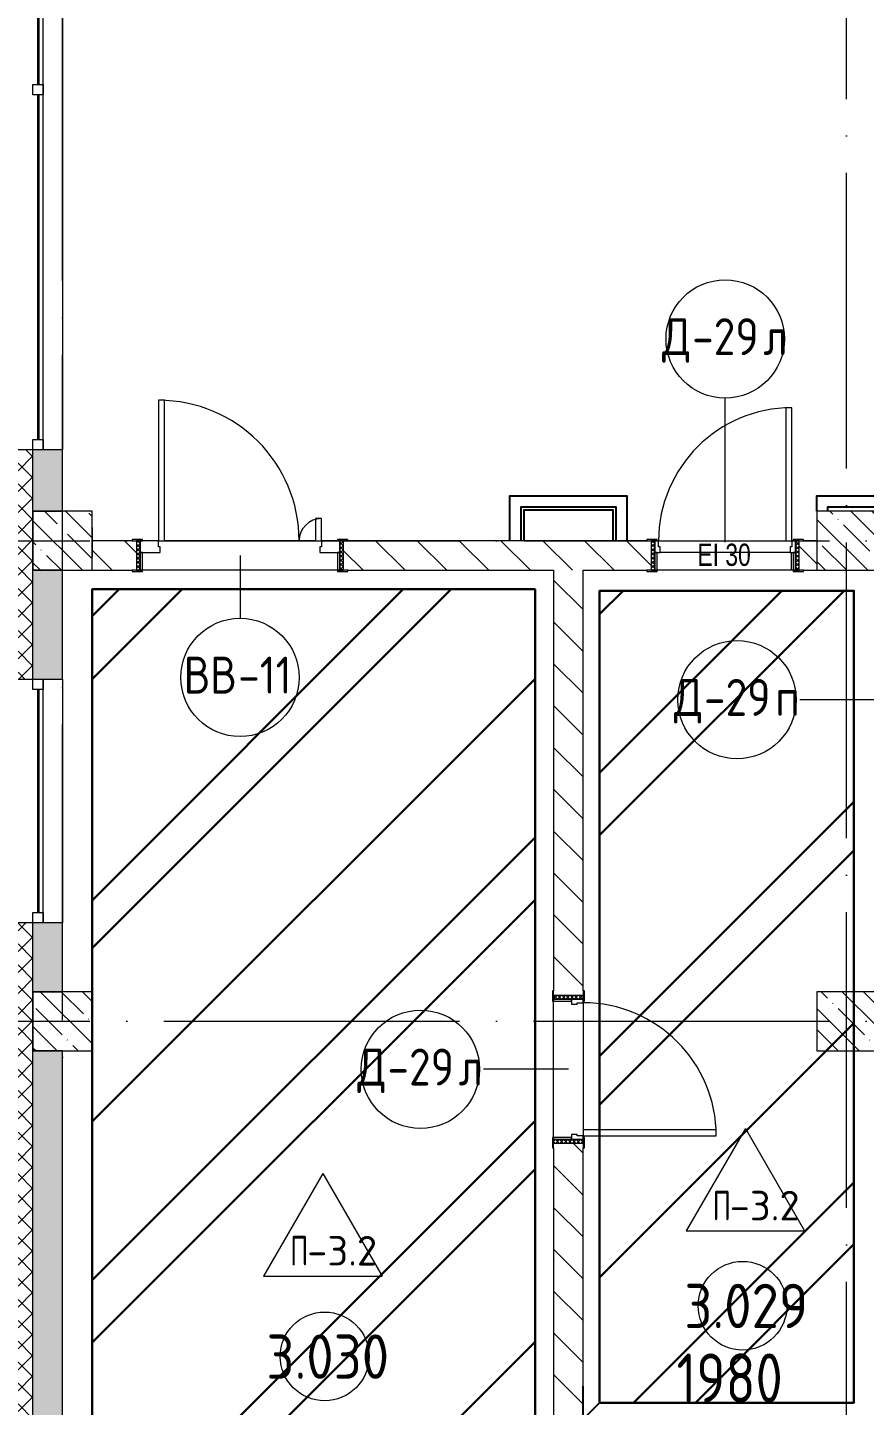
# Model space of a CAD drawing. Header units: millimetres. Extents: x -68946 to 690821, y -552984 to 293768.
# Drawn here: x 97317 to 102974, y -228629 to -219310 of the extents above; entities that cross this region are included whole.
import ezdxf

# ---------------------------------------------------------------- set-up
doc = ezdxf.new("R2010")
doc.units = ezdxf.units.MM
doc.linetypes.add('ADSK_Линия сетки', pattern=[2500, 2000, -250, 0, -250])
doc.layers.get('Defpoints').update_dxf_attribs({"color": 250})
for name, color, linetype, lineweight in [('1.2) Стяжка 6 вып.', 30, 'Continuous', 30), ('1.3) Звуко-изол           6 вып.', 90, 'Continuous', 30), ('1.4) Стяжка 6 вып.', 30, 'Continuous', 30), ('A-AREA-____-IDEN', 250, 'Continuous', 9), ('A-DOOR-____-IDEN', 250, 'Continuous', 9), ('A-DOOR-____-MCUT', 250, 'Continuous', 5), ('A-DOOR-____-OTLN', 250, 'Continuous', 5), ('A-DOOR-FRAM-MCUT', 250, 'Continuous', 5), ('A-DOOR-FRAM-OTLN', 250, 'Continuous', 5), ('A-FLOR-____-IDEN', 250, 'Continuous', 9), ('A-FLOR-____-OTLN', 250, 'Continuous', 9), ('A-GLAZ-____-MCUT', 250, 'Continuous', 9), ('A-GLAZ-____-OTLN', 250, 'Continuous', 5), ('A-WALL-____-MCUT', 250, 'Continuous', 13), ('A-WALL-____-PATT', 250, 'Continuous', 13), ('I-WALL-____-OTLN', 250, 'Continuous', 9), ('S-COLS-____-MCUT', 250, 'Continuous', 25), ('S-COLS-____-OTLN', 250, 'Continuous', 9), ('S-GRID-____-OTLN', 250, 'Continuous', 9), ('Обобщенные модели', 250, 'Continuous', 9)]:
    doc.layers.add(name, color=color, linetype=linetype, lineweight=lineweight)
doc.styles.add('Arial Narrow', font='ARIALN.TTF', dxfattribs={"width": 0.9, "height": 150})
doc.styles.add('GOST Common_1', font='', dxfattribs={"width": 0.9, "height": 250})
doc.styles.add('ISOCPEUR_1', font='isocpeur.ttf', dxfattribs={"width": 0.9, "height": 250})
doc.styles.add('ISOCPEUR_2', font='isocpeur.ttf', dxfattribs={"height": 160})
doc.styles.get("Standard").update_dxf_attribs({"font": 'ГОСТ тип А.ttf'})
doc.styles.get('GOST Common_1').set_extended_font_data('GOST Common')
doc.dimstyles.new('А3', dxfattribs={"dimtxt": 333, "dimasz": 222, "dimexe": 222, "dimexo": 111, "dimgap": 111, "dimtad": 1, "dimtoh": 1, "dimdec": 0, "dimrnd": 0.0015, "dimzin": 0, "dimdsep": 46, "dimtxsty": 'Standard', "dimblk": 'OBLIQUE', "dimcen": 0, "dimclrd": 7, "dimclre": 7, "dimclrt": 7, "dimadec": 0, "dimazin": 0, "dimtfac": 1, "dimtdec": 0, "dimtofl": 0, "dimtmove": 0, "dimatfit": 3, "dimfxl": 1, "dimtolj": 1, "dimtzin": 0, "dimarcsym": 0})
pattern_1 = [(135, (1801.41, 164.685), (-14.14214, -14.14214), []), (225, (1801.41, 164.685), (14.14214, -14.14214), [])]
pattern_2 = [(45, (-321.384, 164.685), (-14.1421, 14.1421), []), (135, (-321.384, 164.685), (-14.1421, -14.1421), [])]
pattern_3 = [(135, (28052.9, -258555.93), (-142.5612, -142.5612), []), (135, (28195.47, -258555.93), (-142.5612, -142.5612), [252.016, -50.403, 3.353, -47.05])]
pattern_4 = [(135, (28052.9, -258645.93), (-141.42136, -141.42136), [])]

# ---------------------------------------------------------------- blocks, each defined once
blk = doc.blocks.new('Дверь_СКБ_1Ст_Внутренняя - Д-29л_1000x2100h_Кладовая-42643438-АР1_Маркировочный план 3 этажа секция 2_3')
at = {"layer": 'A-DOOR-____-OTLN'}
h = blk.add_hatch(dxfattribs=at)
h.set_pattern_fill('FP_38', color=256, style=0, pattern_type=2)
h.set_pattern_definition(pattern_1)
h.paths.add_polyline_path([(512.5, -100), (512.5, 100), (487.5, 100), (487.5, -100)])
at = {"layer": 'A-DOOR-FRAM-OTLN'}
h = blk.add_hatch(dxfattribs=at)
h.set_pattern_fill('FP_39', color=256, style=0, pattern_type=2)
h.set_pattern_definition(pattern_2)
h.paths.add_polyline_path([(-462.5, 100), (-487.5, 100), (-487.5, -100), (-462.5, -100)])
at = {"layer": 'A-DOOR-____-MCUT'}
for p, q in [((462.5, 1000), (422.5, 1000)), ((422.5, 1000), (422.5, 100)), ((462.5, 100), (462.5, 1000)), ((422.5, 100), (462.5, 100))]:
    blk.add_line(p, q, dxfattribs=at)
at = {"layer": 'A-DOOR-____-OTLN'}
blk.add_arc((462.5, 100), 900, 90, 180, dxfattribs=at)
at = {"layer": 'A-DOOR-FRAM-MCUT'}
for p, q in [((-447.5, 108), (-517.5, 108)), ((-517.5, 108), (-517.5, 100)), ((-517.5, 100), (-447.5, 100)), ((-462.5, 100), (-487.5, 100)), ((-487.5, 100), (-487.5, -100)), ((-437.5, 100), (-462.5, 100)), ((-462.5, 100), (-462.5, 20)), ((-462.5, -100), (-462.5, 100)), ((-447.5, 100), (-462.5, 100)), ((-462.5, 100), (-462.5, 99)), ((-462.5, 99), (-447.5, 99)), ((-447.5, 100), (-447.5, 108)), ((-447.5, 99), (-447.5, 100)), ((-437.5, 60), (-437.5, 100)), ((462.5, 100), (462.5, 60)), ((487.5, 100), (462.5, 100)), ((542.5, 108), (472.5, 108)), ((472.5, 108), (472.5, 100)), ((487.5, 100), (472.5, 100)), ((472.5, 100), (472.5, 99)), ((472.5, 100), (542.5, 100)), ((472.5, 99), (487.5, 99)), ((487.5, 20), (487.5, 100)), ((512.5, 100), (487.5, 100)), ((487.5, 100), (487.5, -100)), ((487.5, 99), (487.5, 100)), ((512.5, -100), (512.5, 100)), ((542.5, 100), (542.5, 108)), ((-462.5, 20), (-427.5, 20)), ((-447.5, 20), (-462.5, 20)), ((-462.5, 20), (-462.5, -100)), ((-447.5, -100), (-447.5, 20)), ((-427.5, 60), (-437.5, 60)), ((-427.5, 20), (-427.5, 60)), ((462.5, 60), (452.5, 60)), ((452.5, 60), (452.5, 20)), ((452.5, 20), (487.5, 20)), ((487.5, 20), (472.5, 20)), ((472.5, 20), (472.5, -100)), ((487.5, -100), (487.5, 20)), ((-447.5, -100), (-517.5, -100)), ((-517.5, -100), (-517.5, -108)), ((-517.5, -108), (-447.5, -108)), ((-487.5, -100), (-462.5, -100)), ((-462.5, -100), (-447.5, -100)), ((-447.5, -108), (-447.5, -100)), ((472.5, -100), (487.5, -100)), ((542.5, -100), (472.5, -100)), ((472.5, -100), (472.5, -108)), ((472.5, -108), (542.5, -108)), ((487.5, -100), (512.5, -100)), ((542.5, -108), (542.5, -100))]:
    blk.add_line(p, q, dxfattribs=at)
blk = doc.blocks.new('Окно_СКБ_2Ст1 - Окно_СКБ_2Ст_3300_ОКп-1_e60-37619719-АР1_Маркировочный план 3 этажа секция 2_3')
at = {"layer": 'A-GLAZ-____-MCUT'}
for p, q in [((-1650, -195), (-1650, -125)), ((-1650, -125), (-1580, -125)), ((-1580, -125), (-1580, -195)), ((750, -195), (750, -125)), ((750, -125), (820, -125)), ((820, -125), (820, -195)), ((1580, -195), (1580, -125)), ((1580, -125), (1650, -125)), ((1650, -125), (1650, -195)), ((-1580, -195), (-1650, -195)), ((820, -195), (750, -195)), ((1650, -195), (1580, -195))]:
    blk.add_line(p, q, dxfattribs=at)
at = {"layer": 'A-GLAZ-____-MCUT', "lineweight": 5}
for p, q in [((750, -155), (-1580, -155)), ((750, -165), (-1580, -165)), ((1580, -155), (820, -155)), ((1580, -165), (820, -165))]:
    blk.add_line(p, q, dxfattribs=at)
at = {"layer": 'A-GLAZ-____-OTLN'}
blk.add_line((-1650, -195), (1650, -195), dxfattribs=at)
blk = doc.blocks.new('Окно_СКБ_1Ст1 - 120_Окно_СКБ_1Ст_1650_ОК17л-29018978-АР1_Маркировочный план 3 этажа секция 2_3')
at = {"layer": 'A-GLAZ-____-MCUT'}
for p, q in [((-825, -195), (-825, -125)), ((-825, -125), (-755, -125)), ((-755, -125), (-755, -195)), ((755, -195), (755, -125)), ((755, -125), (825, -125)), ((825, -125), (825, -195)), ((-755, -195), (-825, -195)), ((825, -195), (755, -195))]:
    blk.add_line(p, q, dxfattribs=at)
at = {"layer": 'A-GLAZ-____-MCUT', "lineweight": 5}
for p, q in [((755, -155), (-755, -155)), ((755, -165), (-755, -165))]:
    blk.add_line(p, q, dxfattribs=at)
at = {"layer": 'A-GLAZ-____-OTLN'}
blk.add_line((-825, -195), (825, -195), dxfattribs=at)
blk = doc.blocks.new('BSC_Колонна _Прямоугольная - 400x400-V133-АР1_Маркировочный план 3 этажа секция 2_3')
at = {"layer": 'S-COLS-____-OTLN', "lineweight": 5}
h = blk.add_hatch(dxfattribs=at)
h.set_pattern_fill('FP_109', color=256, style=0, pattern_type=2)
h.set_pattern_definition([(135, (-74800, -35775), (-142.5612, -142.5612), []), (135, (-74657.44, -35775), (-142.5612, -142.5612), [252.016, -50.403, 3.353, -47.05])])
h.paths.add_polyline_path([(200, -200), (200, 200), (-200, 200), (-200, -200)])
at = {"layer": 'S-COLS-____-MCUT', "lineweight": 5}
for p, q in [((200, 200), (-200, 200)), ((-200, 200), (-200, -200)), ((200, -200), (200, 200)), ((-200, -200), (200, -200))]:
    blk.add_line(p, q, dxfattribs=at)
blk = doc.blocks.new('BSC_Колонна _Прямоугольная - 400x400-V134-АР1_Маркировочный план 3 этажа секция 2_3')
at = {"layer": 'S-COLS-____-OTLN', "lineweight": 5}
h = blk.add_hatch(dxfattribs=at)
h.set_pattern_fill('FP_110', color=256, style=0, pattern_type=2)
h.set_pattern_definition([(135, (-74800, -32525), (-142.5612, -142.5612), []), (135, (-74657.44, -32525), (-142.5612, -142.5612), [252.016, -50.403, 3.353, -47.05])])
h.paths.add_polyline_path([(200, -200), (200, 200), (-200, 200), (-200, -200), (15, -200)])
at = {"layer": 'S-COLS-____-MCUT', "lineweight": 5}
for p, q in [((200, 200), (-200, 200)), ((-200, 200), (-200, -200)), ((200, -200), (200, 200)), ((-200, -200), (200, -200))]:
    blk.add_line(p, q, dxfattribs=at)
blk = doc.blocks.new('Дверь_СКБ_1Ст_Внутренняя - Д-29л_1000x2100h_Кладовая-V153-АР1_Маркировочный план 3 этажа секция 2_3')
at = {"layer": 'A-DOOR-____-OTLN'}
h = blk.add_hatch(dxfattribs=at)
h.set_pattern_fill('FP_38', color=256, style=0, pattern_type=2)
h.set_pattern_definition(pattern_1)
h.paths.add_polyline_path([(512.5, -100), (512.5, 100), (487.5, 100), (487.5, -100)])
at = {"layer": 'A-DOOR-FRAM-OTLN'}
h = blk.add_hatch(dxfattribs=at)
h.set_pattern_fill('FP_39', color=256, style=0, pattern_type=2)
h.set_pattern_definition(pattern_2)
h.paths.add_polyline_path([(-462.5, -100), (-462.5, 100), (-487.5, 100), (-487.5, -100)])
at = {"layer": 'A-DOOR-____-MCUT'}
for p, q in [((462.5, 1000), (422.5, 1000)), ((422.5, 1000), (422.5, 100)), ((462.5, 100), (462.5, 1000)), ((422.5, 100), (462.5, 100))]:
    blk.add_line(p, q, dxfattribs=at)
at = {"layer": 'A-DOOR-____-OTLN'}
blk.add_arc((462.5, 100), 900, 90, 180, dxfattribs=at)
at = {"layer": 'A-DOOR-FRAM-MCUT'}
for p, q in [((-447.5, 108), (-517.5, 108)), ((-517.5, 108), (-517.5, 100)), ((-517.5, 100), (-447.5, 100)), ((-462.5, 100), (-487.5, 100)), ((-487.5, 100), (-487.5, -100)), ((-437.5, 100), (-462.5, 100)), ((-462.5, 100), (-462.5, 20)), ((-462.5, -100), (-462.5, 100)), ((-447.5, 100), (-462.5, 100)), ((-462.5, 100), (-462.5, 99)), ((-462.5, 99), (-447.5, 99)), ((-447.5, 100), (-447.5, 108)), ((-447.5, 99), (-447.5, 100)), ((-437.5, 60), (-437.5, 100)), ((462.5, 100), (462.5, 60)), ((487.5, 100), (462.5, 100)), ((542.5, 108), (472.5, 108)), ((472.5, 108), (472.5, 100)), ((487.5, 100), (472.5, 100)), ((472.5, 100), (472.5, 99)), ((472.5, 100), (542.5, 100)), ((472.5, 99), (487.5, 99)), ((487.5, 20), (487.5, 100)), ((512.5, 100), (487.5, 100)), ((487.5, 100), (487.5, -100)), ((487.5, 99), (487.5, 100)), ((512.5, -100), (512.5, 100)), ((542.5, 100), (542.5, 108)), ((-462.5, 20), (-427.5, 20)), ((-447.5, 20), (-462.5, 20)), ((-462.5, 20), (-462.5, -100)), ((-447.5, -100), (-447.5, 20)), ((-427.5, 60), (-437.5, 60)), ((-427.5, 20), (-427.5, 60)), ((462.5, 60), (452.5, 60)), ((452.5, 60), (452.5, 20)), ((452.5, 20), (487.5, 20)), ((487.5, 20), (472.5, 20)), ((472.5, 20), (472.5, -100)), ((487.5, -100), (487.5, 20)), ((-447.5, -100), (-517.5, -100)), ((-517.5, -100), (-517.5, -108)), ((-517.5, -108), (-447.5, -108)), ((-487.5, -100), (-462.5, -100)), ((-462.5, -100), (-447.5, -100)), ((-447.5, -108), (-447.5, -100)), ((472.5, -100), (487.5, -100)), ((542.5, -100), (472.5, -100)), ((472.5, -100), (472.5, -108)), ((472.5, -108), (542.5, -108)), ((487.5, -100), (512.5, -100)), ((542.5, -108), (542.5, -100))]:
    blk.add_line(p, q, dxfattribs=at)
blk = doc.blocks.new('Дверь_СКБ_2Ст_Внутренняя1 - Н_ВВ-11_1400x2600h_Фрамуга сверху_ рейлинг_ ручка-42112425-АР1_Маркировочный план 3 этажа секция 2_3')
at = {"layer": 'A-DOOR-____-OTLN'}
h = blk.add_hatch(dxfattribs=at)
h.set_pattern_fill('FP_40', color=256, style=0, pattern_type=2)
h.set_pattern_definition([(135, (1601.41, 164.685), (-14.14214, -14.14214), []), (225, (1601.41, 164.685), (14.14214, -14.14214), [])])
h.paths.add_polyline_path([(687.5, -100), (712.5, -100), (712.5, 100), (687.5, 100), (687.5, -33.4)])
at = {"layer": 'A-DOOR-FRAM-OTLN'}
h = blk.add_hatch(dxfattribs=at)
h.set_pattern_fill('FP_41', color=256, style=0, pattern_type=2)
h.set_pattern_definition([(45, (-521.384, 164.685), (-14.1421, 14.1421), []), (135, (-521.384, 164.685), (-14.1421, -14.1421), [])])
h.paths.add_polyline_path([(-662.5, -100), (-662.5, 100), (-687.5, 100), (-687.5, -100)])
at = {"layer": 'A-DOOR-____-MCUT'}
for p, q in [((-537.5, 1050), (-537.5, 100)), ((-497.5, 1050), (-537.5, 1050)), ((-497.5, 100), (-497.5, 1050)), ((562.5, 250), (522.5, 250)), ((522.5, 250), (522.5, 100)), ((562.5, 100), (562.5, 250)), ((-537.5, 100), (-497.5, 100)), ((522.5, 100), (562.5, 100))]:
    blk.add_line(p, q, dxfattribs=at)
at = {"layer": 'A-DOOR-____-OTLN'}
for centre, radius, start, end in [((-537.5, 100), 950, 0, 90), ((562.5, 100), 150, 90, 180)]:
    blk.add_arc(centre, radius, start, end, dxfattribs=at)
at = {"layer": 'A-DOOR-FRAM-MCUT'}
for p, q in [((-647.5, 108), (-717.5, 108)), ((-717.5, 108), (-717.5, 100)), ((-717.5, 100), (-647.5, 100)), ((-662.5, 100), (-687.5, 100)), ((-687.5, 100), (-687.5, -100)), ((-537.5, 100), (-662.5, 100)), ((-662.5, 100), (-662.5, 20)), ((-662.5, -100), (-662.5, 100)), ((-647.5, 100), (-662.5, 100)), ((-662.5, 100), (-662.5, 99)), ((-662.5, 99), (-647.5, 99)), ((-647.5, 100), (-647.5, 108)), ((-647.5, 99), (-647.5, 100)), ((-537.5, 60), (-537.5, 100)), ((562.5, 100), (562.5, 60)), ((687.5, 100), (562.5, 100)), ((742.5, 108), (672.5, 108)), ((672.5, 108), (672.5, 100)), ((687.5, 100), (672.5, 100)), ((672.5, 100), (672.5, 99)), ((672.5, 100), (742.5, 100)), ((672.5, 99), (687.5, 99)), ((687.5, 20), (687.5, 100)), ((712.5, 100), (687.5, 100)), ((687.5, 100), (687.5, -100)), ((687.5, 99), (687.5, 100)), ((712.5, -100), (712.5, 100)), ((742.5, 100), (742.5, 108)), ((-662.5, 20), (-527.5, 20)), ((-647.5, 20), (-662.5, 20)), ((-662.5, 20), (-662.5, -100)), ((-647.5, -100), (-647.5, 20)), ((-527.5, 60), (-537.5, 60)), ((-527.5, 20), (-527.5, 60)), ((562.5, 60), (552.5, 60)), ((552.5, 60), (552.5, 20)), ((552.5, 20), (687.5, 20)), ((687.5, 20), (672.5, 20)), ((672.5, 20), (672.5, -100)), ((687.5, -100), (687.5, 20)), ((-647.5, -100), (-717.5, -100)), ((-717.5, -100), (-717.5, -108)), ((-717.5, -108), (-647.5, -108)), ((-687.5, -100), (-662.5, -100)), ((-662.5, -100), (-647.5, -100)), ((-647.5, -108), (-647.5, -100)), ((672.5, -100), (687.5, -100)), ((742.5, -100), (672.5, -100)), ((672.5, -100), (672.5, -108)), ((672.5, -108), (742.5, -108)), ((687.5, -100), (712.5, -100)), ((742.5, -108), (742.5, -100))]:
    blk.add_line(p, q, dxfattribs=at)
blk = doc.blocks.new('AAR_СКБ_Марка_Помещения_мал - Номер-28977439-АР1_Маркировочный план 3 этажа секция 2_3')
at = {"layer": 'A-AREA-____-IDEN'}
blk.add_circle((-0.028, 0), 3, dxfattribs=at)
blk = doc.blocks.new('AAR_СКБ_Марка_Перекрытия - Марка пола-17325028-АР1_Маркировочный план 3 этажа секция 2_3')
at = {"layer": 'A-FLOR-____-IDEN'}
for p, q in [((0, 6.932), (-4.002, 0)), ((0, 6.932), (4.002, 0)), ((-4.002, 0), (4.002, 0))]:
    blk.add_line(p, q, dxfattribs=at)
blk = doc.blocks.new('ADSK_Марка_Дверь - Типоразмер_ADSK_Марка-30565456-АР1_Маркировочный план 3 этажа секция 2_3')
at = {"layer": 'A-DOOR-____-IDEN'}
blk.add_circle((0, 0), 4, dxfattribs=at)
blk = doc.blocks.new('_Oblique')
at = {"color": 0, "linetype": 'ByBlock', "lineweight": -2}
blk.add_line((-0.5, -0.5), (0.5, 0.5), dxfattribs=at)
blk = doc.blocks.new('*D5461')
at = {"color": 7, "lineweight": -2, "transparency": 16777216}
for p, q in [((101072.9, -228719.9), (101072.9, -228499.7)), ((103052.9, -228719.9), (103052.9, -228499.7)), ((101072.9, -228721.7), (103052.9, -228721.7))]:
    blk.add_line(p, q, dxfattribs=at)
at = {"layer": 'Defpoints', "color": 0, "lineweight": 30, "transparency": 16777216}
for p in [(103052.9, -228721.7), (101072.9, -228830.9), (103052.9, -228830.9)]:
    blk.add_point(p, dxfattribs=at)
at = {"color": 7, "lineweight": -2, "transparency": 16777216, "xscale": 222, "yscale": 222, "zscale": 222, "rotation": 180}
blk.add_blockref('_Oblique', (101072.9, -228721.7), dxfattribs=at)
at = {"color": 7, "lineweight": -2, "transparency": 16777216, "xscale": 222, "yscale": 222, "zscale": 222}
blk.add_blockref('_Oblique', (103052.9, -228721.7), dxfattribs=at)
at = {"color": 7, "transparency": 16777216, "insert": (102062.9, -228444.2), "char_height": 333, "attachment_point": 5}
blk.add_mtext('\\A1;1980', dxfattribs=at)

msp = doc.modelspace()

# ---------------------------------------------------------------- hatches: boundary and pattern name
at = {"layer": '1.2) Стяжка 6 вып.', "lineweight": 30}
h = msp.add_hatch(dxfattribs=at)
h.set_pattern_fill('ANSI31', color=256, scale=333)
h.paths.add_polyline_path([(97752.9057, -231930.9286), (100747.3503, -231930.9286), (100747.3503, -223109.063), (97752.9057, -223109.063)])
h = msp.add_hatch(dxfattribs=at)
h.set_pattern_fill('ANSI31', color=256, scale=333)
h.paths.add_polyline_path([(101183.9057, -228610.7361), (102903.7969, -228610.7361), (102903.7969, -223118.6134), (101183.9057, -223118.6134)])
at = {"layer": '1.3) Звуко-изол           6 вып.', "lineweight": 30}
h = msp.add_hatch(dxfattribs=at)
h.set_pattern_fill('ANSI31', color=256, scale=500)
h.paths.add_polyline_path([(97752.9057, -231930.9286), (100747.3503, -231930.9286), (100747.3503, -223109.063), (97752.9057, -223109.063)])
h = msp.add_hatch(dxfattribs=at)
h.set_pattern_fill('ANSI31', color=256, scale=500)
h.paths.add_polyline_path([(101183.9057, -228610.7361), (102903.7969, -228610.7361), (102903.7969, -223118.6134), (101183.9057, -223118.6134)])
at = {"layer": '1.4) Стяжка 6 вып.', "lineweight": 30}
h = msp.add_hatch(dxfattribs=at)
h.set_pattern_fill('ANSI32', color=256, scale=333)
h.paths.add_polyline_path([(97752.9057, -231930.9286), (100747.3503, -231930.9286), (100747.3503, -223109.063), (97752.9057, -223109.063)])
h = msp.add_hatch(dxfattribs=at)
h.set_pattern_fill('ANSI32', color=256, scale=333)
h.paths.add_polyline_path([(101183.9057, -228610.7361), (102903.7969, -228610.7361), (102903.7969, -223118.6134), (101183.9057, -223118.6134)])
at = {"layer": 'A-WALL-____-PATT', "lineweight": 15}
h = msp.add_hatch(dxfattribs=at)
h.set_pattern_fill('FP_49', color=256, style=0, pattern_type=2)
h.set_pattern_definition([(45, (28052.91, -258555.93), (-70.71068, 70.71068), []), (135, (28052.91, -258555.93), (-70.71068, -70.71068), [])])
h.paths.add_polyline_path([(97352.9057, -232330.8689), (97352.9057, -225365.9292), (97252.9057, -225365.9292), (97252.9057, -232330.8689)])
h.paths.add_polyline_path([(97252.9057, -223715.9292), (97352.9057, -223715.9292), (97352.9057, -222165.9292), (97252.9057, -222165.9292), (97252.9057, -222914.3094)])
h.paths.add_polyline_path([(97252.9057, -218865.9292), (97352.9057, -218865.9292), (97352.9057, -217315.9292), (97252.9057, -217315.9292), (97252.9057, -218744.684)])
h.paths.add_polyline_path([(97252.9057, -215665.9292), (97352.9057, -215665.9292), (97352.9057, -215230.9286), (97252.9057, -215230.9286), (97252.9057, -215500.9286)])
h = msp.add_hatch(dxfattribs=at)
h.set_pattern_fill('FP_124', color=256, style=0, pattern_type=2)
h.set_pattern_definition([(50, (28052.9, -258555.93), (364.3679, -31.8783), [38.1, -419.1]), (355, (28052.9, -258555.93), (-70.4859, 382.1133), [30.48, -335.28]), (100.451, (28083.27, -258558.6), (293.885, 350.2334), [32.38, -356.18]), (46.184, (28052.9, -258454.33), (542.1585, -84.0858), [57.15, -628.65]), (96.636, (28098.1, -258461.34), (474.805, 494.8554), [48.57, -534.27]), (351.184, (28052.9, -258454.33), (474.8102, 494.85), [45.72, -502.92]), (21, (28103.7, -258479.73), (303.2285, -204.5305), [38.1, -419.1]), (326, (28103.7, -258479.73), (123.6039, 368.376), [30.48, -335.28]), (71.451, (28128.97, -258496.77), (426.8341, 163.8427), [32.38, -356.18]), (37.5, (28052.9, -258555.93), (6.17665, 169.11015), [16.764, -314.452, 16.764, -323.596, -336.55]), (37.5, (28052.9, -258555.93), (6.17665, 169.11015), [-671.576, 16.764, -319.786]), (7.5, (28052.9, -258555.93), (133.63888, 200.3615), [16.764, -177.292, 16.764, -306.832, -128.27]), (7.5, (28052.9, -258555.93), (133.63888, 200.3615), [-517.652, 16.764, -111.506]), (327.5, (27939.62, -258555.93), (271.18182, -11.45836), [16.764, -110.236, 16.764, -379.476, -525.78]), (327.5, (27939.62, -258555.93), (271.18182, -11.45836), [-523.24, 16.764, -509.016]), (317.5, (27888.82, -258555.93), (296.2585, 50.85285), [16.764, -148.336, 16.764, -246.38, -373.38]), (317.5, (27888.82, -258555.93), (296.2585, 50.85285), [-428.244, 16.764, -356.616])])
h.paths.add_polyline_path([(97490.5626, -231930.9286), (97552.9057, -231930.9286), (97552.9057, -226230.9286), (97352.9057, -226230.9286), (97352.9057, -231930.9286)])
h.paths.add_polyline_path([(97552.9057, -225830.9286), (97552.9057, -225365.9292), (97352.9057, -225365.9292), (97352.9057, -225830.9286)])
h.paths.add_polyline_path([(97352.9057, -223715.9292), (97552.9057, -223715.9292), (97552.9057, -222980.9286), (97352.9057, -222980.9286), (97352.9057, -223100.9286)])
h.paths.add_polyline_path([(97552.9057, -222580.9286), (97552.9057, -222165.9292), (97352.9057, -222165.9292), (97352.9057, -222580.9286), (97422.9057, -222580.9286)])
h.paths.add_polyline_path([(97552.9057, -218865.9292), (97552.9057, -218780.9297), (97352.9057, -218780.9308), (97352.9057, -218865.9292), (97510.4054, -218865.9292)])
h.paths.add_polyline_path([(97552.9057, -218380.9286), (97552.9057, -217315.9292), (97352.9057, -217315.9292), (97352.9057, -218380.9286)])
h.paths.add_polyline_path([(97546.3046, -215665.9292), (97552.9057, -215665.9292), (97552.9057, -215230.8695), (97352.9057, -215230.9286), (97352.9057, -215665.9292), (97542.7137, -215665.9292)])
h = msp.add_hatch(dxfattribs=at)
h.set_pattern_fill('FP_1', color=256, style=0, pattern_type=2)
h.set_pattern_definition(pattern_4)
h.paths.add_polyline_path([(99452.9057, -222980.9286), (101532.9057, -222980.9286), (101532.9057, -222780.9286), (99452.9057, -222780.9286), (99452.9057, -222860.9286)])
h.paths.add_polyline_path([(97769.2215, -222980.9286), (98052.9057, -222980.9286), (98052.9057, -222780.9286), (97752.9057, -222780.9286), (97752.9057, -222980.9286)])
h = msp.add_hatch(dxfattribs=at)
h.set_pattern_fill('FP_1', color=256, style=0, pattern_type=2)
h.set_pattern_definition(pattern_4)
h.paths.add_polyline_path([(102554.546, -222980.9286), (102652.9057, -222980.9286), (102652.9057, -222780.9286), (102532.9057, -222780.9286), (102532.9057, -222980.9286)])
h.paths.add_polyline_path([(101531.9057, -222980.9286), (101532.9057, -222980.8023), (101532.9057, -222780.9286), (101422.9057, -222780.9286), (101422.9057, -222980.9286), (101502.9057, -222980.9286)])
h = msp.add_hatch(dxfattribs=at)
h.set_pattern_fill('FP_1', color=256, style=0, pattern_type=2)
h.set_pattern_definition([(135, (28052.9, -258555.93), (-141.42136, -141.42136), [])])
h.paths.add_polyline_path([(100872.9057, -232130.9286), (101072.9057, -232130.9286), (101072.9057, -226855.9292), (100872.9057, -226855.9292), (100872.9057, -231253.5602)])
h.paths.add_polyline_path([(101072.9057, -225855.9292), (101072.9057, -222979.8832), (100872.9057, -222979.8832), (100872.9057, -225855.9292)])
at = {"layer": 'S-COLS-____-OTLN', "lineweight": 5}
h = msp.add_hatch(dxfattribs=at)
h.set_pattern_fill('FP_19', color=256, style=0, pattern_type=2)
h.set_pattern_definition(pattern_3)
h.paths.add_polyline_path([(97752.9057, -222980.9286), (97752.9057, -222580.9286), (97352.9057, -222580.9286), (97352.9057, -222980.9286), (97552.9057, -222980.9286)])
h = msp.add_hatch(dxfattribs=at)
h.set_pattern_fill('FP_19', color=256, style=0, pattern_type=2)
h.set_pattern_definition(pattern_3)
h.paths.add_polyline_path([(97352.9057, -226230.9286), (97752.9057, -226230.9286), (97752.9057, -225830.9286), (97352.9057, -225830.9286), (97352.9057, -226154.0054)])

# ---------------------------------------------------------------- linework, layer by layer
for points in [[(100577.9057, -222780.9286), (100577.9057, -222475.9286), (101367.9057, -222475.9286), (101367.9057, -222780.9286)], [(102652.9057, -222580.9286), (102652.9057, -222475.9286), (104317.9057, -222475.9286), (104317.9057, -222780.9286)], [(100652.9057, -222780.9286), (100652.9057, -222550.9286), (101292.9057, -222550.9286), (101292.9057, -222780.9286)], [(100672.9057, -222780.9286), (100672.9057, -222570.9286), (101272.9057, -222570.9286), (101272.9057, -222780.9286)], [(102727.9057, -222580.9286), (102727.9057, -222550.9286), (104242.9057, -222550.9286), (104242.9057, -222780.9286)]]:
    msp.add_lwpolyline(points)
at = {"layer": '1.2) Стяжка 6 вып.', "lineweight": 30}
for points in [[(97752.9057, -231930.9286), (100747.3503, -231930.9286), (100747.3503, -223109.063), (97752.9057, -223109.063)], [(101183.9057, -228610.7361), (102903.7969, -228610.7361), (102903.7969, -223118.6134), (101183.9057, -223118.6134)]]:
    msp.add_lwpolyline(points, close=True, dxfattribs=at)
at = {"layer": 'A-DOOR-____-IDEN'}
for p, q in [((102032.9057, -222790.9286), (102032.4483, -221816.0663)), ((98752.9057, -222880.9286), (98752.9057, -223305.1431)), ((103112.9057, -223855.9292), (102538.1483, -223855.9292)), ((100972.9057, -226355.9292), (100398.1483, -226355.9292))]:
    msp.add_line(p, q, dxfattribs=at)
at = {"layer": 'A-FLOR-____-OTLN', "lineweight": 5}
for p, q in [((99262.9057, -222780.9286), (98242.9057, -222780.9286)), ((98242.9057, -222780.9286), (99262.9057, -222780.9286)), ((102472.9057, -222860.9286), (101592.9057, -222860.9286)), ((102481.9057, -222980.9286), (102481.9057, -222860.9286)), ((102492.9057, -222980.9286), (102481.9057, -222980.9286)), ((101072.9057, -225905.9292), (101072.9057, -226765.9292))]:
    msp.add_line(p, q, dxfattribs=at)
at = {"layer": 'A-WALL-____-MCUT', "color": 10, "lineweight": 15}
for p, q in [((97352.9057, -222165.9292), (97252.9057, -222165.9292)), ((97352.9057, -222980.9286), (97352.9057, -222580.9286)), ((97252.9057, -223715.9292), (97352.9057, -223715.9292)), ((97352.9057, -225365.9292), (97252.9057, -225365.9292)), ((97352.9057, -226230.9286), (97352.9057, -225830.9286))]:
    msp.add_line(p, q, dxfattribs=at)
at = {"layer": 'A-WALL-____-MCUT', "color": 7, "lineweight": 15}
for p, q in [((97352.9057, -222580.9286), (97352.9057, -222165.9292)), ((97552.9057, -222165.9292), (97352.9057, -222165.9292)), ((97552.9057, -222580.9286), (97552.9057, -222165.9292)), ((97752.9057, -222690.9286), (97752.9057, -222890.9286)), ((98022.9057, -222780.9286), (97752.9057, -222780.9286)), ((101502.9057, -222780.9286), (99452.9057, -222780.9286)), ((99742.9057, -222780.9286), (99482.9057, -222780.9286)), ((102652.9057, -222780.9286), (102562.9057, -222780.9286)), ((97352.9057, -223715.9292), (97352.9057, -222980.9286)), ((97552.9057, -223715.9292), (97552.9057, -222980.9286)), ((97752.9057, -222980.9286), (98022.9057, -222980.9286)), ((99482.9057, -222980.9286), (100872.9057, -222980.9286)), ((100872.9057, -222980.9286), (100872.9057, -225825.9292)), ((101072.9057, -225825.9292), (101072.9057, -222980.9286)), ((101072.9057, -222980.9286), (101502.9057, -222980.9286)), ((102562.9057, -222980.9286), (102652.9057, -222980.9286)), ((97352.9057, -223715.9292), (97552.9057, -223715.9292)), ((97352.9057, -225830.9286), (97352.9057, -225365.9292)), ((97552.9057, -225365.9292), (97352.9057, -225365.9292)), ((97552.9057, -225830.9286), (97552.9057, -225365.9292)), ((97352.9057, -231930.9286), (97352.9057, -226230.9286)), ((97552.9057, -231930.9286), (97552.9057, -226230.9286)), ((100872.9057, -226885.9292), (100872.9057, -232130.9286)), ((101072.9057, -228830.9292), (101072.9057, -226885.9292))]:
    msp.add_line(p, q, dxfattribs=at)
at = {"layer": 'A-WALL-____-MCUT', "lineweight": 15}
for p, q in [((97352.9057, -222580.9286), (97552.9057, -222580.9286)), ((97552.9057, -222980.9286), (97352.9057, -222980.9286)), ((97352.9057, -225830.9286), (97552.9057, -225830.9286)), ((97552.9057, -226230.9286), (97352.9057, -226230.9286))]:
    msp.add_line(p, q, dxfattribs=at)
at = {"layer": 'I-WALL-____-OTLN', "lineweight": 15}
for p, q in [((97552.9057, -218865.9292), (97552.9057, -222165.9292)), ((101582.9057, -222780.9286), (102442.9057, -222780.9286)), ((99412.9057, -222980.9286), (98092.9057, -222980.9286)), ((102492.9057, -222980.9286), (101572.9057, -222980.9286)), ((97552.9057, -223715.9292), (97552.9057, -225365.9292)), ((100872.9057, -226815.9292), (100872.9057, -225895.9292)), ((101072.9057, -225905.9292), (101072.9057, -226765.9292))]:
    msp.add_line(p, q, dxfattribs=at)
at = {"layer": 'S-COLS-____-MCUT', "lineweight": 5}
for p, q in [((97352.9057, -222580.9286), (97352.9057, -222980.9286)), ((97752.9057, -222580.9286), (97552.9057, -222580.9286)), ((97752.9057, -222980.9286), (97752.9057, -222580.9286)), ((97552.9057, -222980.9286), (97752.9057, -222980.9286)), ((97352.9057, -225830.9286), (97352.9057, -226230.9286)), ((97752.9057, -225830.9286), (97552.9057, -225830.9286)), ((97752.9057, -226230.9286), (97752.9057, -225830.9286)), ((97552.9057, -226230.9286), (97752.9057, -226230.9286))]:
    msp.add_line(p, q, dxfattribs=at)
at = {"layer": 'S-COLS-____-OTLN', "lineweight": 5}
for p, q in [((97552.9057, -222580.9286), (97352.9057, -222580.9286)), ((97352.9057, -222980.9286), (97552.9057, -222980.9286)), ((97552.9057, -225830.9286), (97352.9057, -225830.9286)), ((97352.9057, -226230.9286), (97552.9057, -226230.9286))]:
    msp.add_line(p, q, dxfattribs=at)
at = {"layer": 'S-GRID-____-OTLN', "linetype": 'ADSK_Линия сетки'}
for p, q in [((102852.9057, -262294.7685), (102852.9057, -197353.9241)), ((97552.9057, -261024.7685), (97552.9057, -198623.9241)), ((93236.8325, -222780.9286), (181888.5828, -222780.9286)), ((93236.8325, -226030.9286), (181748.3453, -226030.9286))]:
    msp.add_line(p, q, dxfattribs=at)
at = {"layer": 'Обобщенные модели'}
for p, q in [((100672.9057, -222780.9286), (100672.9057, -222570.9286)), ((100672.9057, -222570.9286), (101272.9057, -222570.9286)), ((100672.9057, -222780.9286), (100672.9057, -222570.9286)), ((100672.9057, -222570.9286), (101272.9057, -222570.9286)), ((101272.9057, -222570.9286), (100672.9057, -222570.9286)), ((100672.9057, -222570.9286), (100672.9057, -222780.9286)), ((101272.9057, -222570.9286), (101272.9057, -222780.9286)), ((101272.9057, -222570.9286), (101272.9057, -222780.9286)), ((101272.9057, -222780.9286), (101272.9057, -222570.9286)), ((101272.9057, -222780.9286), (100672.9057, -222780.9286)), ((101272.9057, -222780.9286), (100672.9057, -222780.9286)), ((100672.9057, -222780.9286), (101272.9057, -222780.9286))]:
    msp.add_line(p, q, dxfattribs=at)

# ---------------------------------------------------------------- block references
at = {"layer": 'A-AREA-____-IDEN', "xscale": 99.99999999999993, "yscale": 99.99999999999993, "zscale": 99.99999999999993}
for p in [(102153.2499, -227955.0934), (99328.1398, -228297.6452)]:
    msp.add_blockref('AAR_СКБ_Марка_Помещения_мал - Номер-28977439-АР1_Маркировочный план 3 этажа секция 2_3', p, dxfattribs=at)
at = {"layer": 'A-DOOR-____-IDEN', "xscale": 99.99999999999993, "yscale": 99.99999999999993, "zscale": 99.99999999999993}
for p in [(102032.9057, -221416.0663), (98752.9057, -223705.1431), (102112.9057, -223855.9292), (99972.9057, -226355.9292)]:
    msp.add_blockref('ADSK_Марка_Дверь - Типоразмер_ADSK_Марка-30565456-АР1_Маркировочный план 3 этажа секция 2_3', p, dxfattribs=at)
at = {"layer": 'A-DOOR-____-OTLN'}
for name, p in [('Дверь_СКБ_2Ст_Внутренняя1 - Н_ВВ-11_1400x2600h_Фрамуга сверху_ рейлинг_ ручка-42112425-АР1_Маркировочный план 3 этажа секция 2_3', (98740.4057, -222880.9286)), ('Дверь_СКБ_1Ст_Внутренняя - Д-29л_1000x2100h_Кладовая-V153-АР1_Маркировочный план 3 этажа секция 2_3', (102020.4057, -222880.9286))]:
    msp.add_blockref(name, p, dxfattribs=at)
at = {"layer": 'A-DOOR-____-OTLN', "rotation": 269.9999999999999}
msp.add_blockref('Дверь_СКБ_1Ст_Внутренняя - Д-29л_1000x2100h_Кладовая-42643438-АР1_Маркировочный план 3 этажа секция 2_3', (100972.9057, -226343.4292), dxfattribs=at)
at = {"layer": 'A-FLOR-____-IDEN', "xscale": 99.99999999999993, "yscale": 99.99999999999993, "zscale": 99.99999999999993}
for p in [(102169.2682, -227449.0981), (99312.9057, -227754.3516)]:
    msp.add_blockref('AAR_СКБ_Марка_Перекрытия - Марка пола-17325028-АР1_Маркировочный план 3 этажа секция 2_3', p, dxfattribs=at)
at = {"layer": 'A-GLAZ-____-OTLN', "rotation": 89.99999999999993}
for name, p in [('Окно_СКБ_2Ст1 - Окно_СКБ_2Ст_3300_ОКп-1_e60-37619719-АР1_Маркировочный план 3 этажа секция 2_3', (97227.9057, -220515.9292)), ('Окно_СКБ_1Ст1 - 120_Окно_СКБ_1Ст_1650_ОК17л-29018978-АР1_Маркировочный план 3 этажа секция 2_3', (97227.9057, -224540.9292))]:
    msp.add_blockref(name, p, dxfattribs=at)
at = {"layer": 'S-COLS-____-OTLN', "lineweight": 5}
for name, p in [('BSC_Колонна _Прямоугольная - 400x400-V133-АР1_Маркировочный план 3 этажа секция 2_3', (102852.9057, -222780.9286)), ('BSC_Колонна _Прямоугольная - 400x400-V134-АР1_Маркировочный план 3 этажа секция 2_3', (102852.9057, -226030.9286))]:
    msp.add_blockref(name, p, dxfattribs=at)

# ---------------------------------------------------------------- texts
at = {"layer": 'A-AREA-____-IDEN', "char_height": 300, "width": 654.177, "attachment_point": 1, "style": 'ISOCPEUR_1'}
for s, insert in [('3.029', (101756.5108, -227806.4336)), ('3.030', (98931.4007, -228148.9854))]:
    msp.add_mtext(s, dxfattribs=dict(at, insert=insert))
at = {"layer": 'A-DOOR-____-IDEN', "attachment_point": 1}
for s, insert, char_height, width, style in [('\\fGOST Common|b0|i0|c204|p34|;\\W.9;Д', (101606.7483, -221275.6157), 250, 245.316375, 'GOST Common_1'), ('-29', (101809.1546, -221275.6157), 250, 584.430187, 'GOST Common_1'), ('\\fGOST Common|b0|i0|c204|p34|;\\W.9;л', (102291.3577, -221275.6157), 250, 194.810062, 'GOST Common_1'), ('EI 30', (101844.7983, -222800.7801), 150, 447.341625, 'Arial Narrow'), ('ВВ', (98371.2983, -223564.6925), 250, 447.341625, 'GOST Common_1'), ('-11', (98740.3921, -223564.6925), 250, 468.987187, 'GOST Common_1'), ('\\fGOST Common|b0|i0|c204|p34|;\\W.9;Д', (101686.7483, -223715.4786), 250, 245.316375, 'GOST Common_1'), ('-29', (101889.1546, -223715.4786), 250, 584.430187, 'GOST Common_1'), ('\\fGOST Common|b0|i0|c204|p34|;\\W.9;п', (102371.3577, -223715.4786), 250, 194.810062, 'GOST Common_1'), ('\\fGOST Common|b0|i0|c204|p34|;\\W.9;Д', (99546.7483, -226215.4786), 250, 245.316375, 'GOST Common_1'), ('-29', (99749.1546, -226215.4786), 250, 584.430187, 'GOST Common_1'), ('\\fGOST Common|b0|i0|c204|p34|;\\W.9;л', (100231.3577, -226215.4786), 250, 194.810062, 'GOST Common_1')]:
    msp.add_mtext(s, dxfattribs=dict(at, insert=insert, char_height=char_height, width=width, style=style))
at = {"layer": 'A-FLOR-____-IDEN', "char_height": 200, "attachment_point": 1, "style": 'ISOCPEUR_2'}
for s, insert, width in [('\\fISOCPEUR|b0|i0|c204|p34|;\\W.7;П', (101947.9333, -227177.7123), 140.295312), ('-3.2', (102063.6885, -227177.7123), 420.885937), ('\\fISOCPEUR|b0|i0|c204|p34|;\\W.7;П', (99091.5708, -227482.9658), 140.295312), ('-3.2', (99207.326, -227482.9658), 420.885937)]:
    msp.add_mtext(s, dxfattribs=dict(at, insert=insert, width=width))

# ---------------------------------------------------------------- dimensions: what is measured, and where the dimension line sits
dim = msp.add_linear_dim(base=(103052.9057, -228721.7361), p1=(101072.9057, -228830.9292), p2=(103052.9057, -228830.9292), dimstyle='А3')
dim.commit()
dim.dimension.update_dxf_attribs({"geometry": '*D5461', "text_midpoint": (102062.9057, -228444.2361)})

doc.saveas('drawing.dxf')
